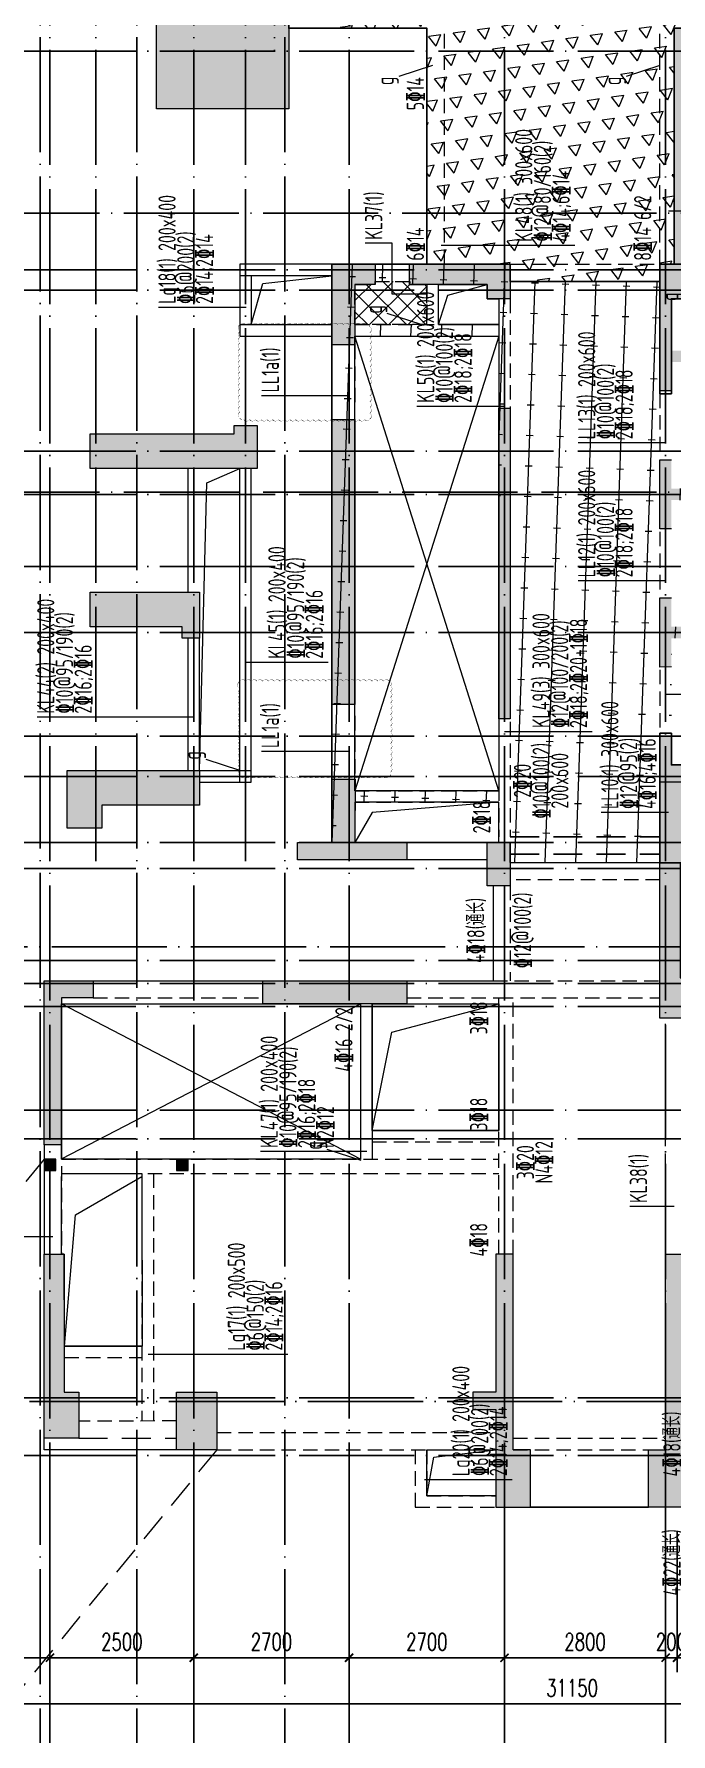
# Model space of a CAD drawing. Header units: millimetres. Extents: x 1089227 to 13101469, y 618865 to 10240562.
# Drawn here: x 3870466 to 3881535, y 4916136 to 4945675 of the extents above; entities that cross this region are included whole.
import ezdxf
from ezdxf.enums import TextEntityAlignment as Align

# ---------------------------------------------------------------- set-up
doc = ezdxf.new("R2010")
doc.units = ezdxf.units.MM
doc.header["$LTSCALE"] = 1000
doc.header["$PDMODE"] = 3
doc.header["$PDSIZE"] = 200
for name, pattern in [('DASH', [0.35, 0.25, -0.1]), ('DASHED', [0.75, 0.5, -0.25]), ('DOTE', [2.42, 2, -0.2, 0.02, -0.2]), ('HIDDEN', [0.375, 0.25, -0.125])]:
    doc.linetypes.add(name, pattern=pattern)
doc.layers.get('0').update_dxf_attribs({"linetype": 'CONTINUOUS'})
doc.layers.get('Defpoints').update_dxf_attribs({"linetype": 'CONTINUOUS'})
doc.layers.add('0914调整', color=1, linetype='CONTINUOUS', plot=False)
for name, color, linetype in [('AXIS', 3, 'CONTINUOUS'), ('BEAM_WA', 56, 'DASHED'), ('C-H', 8, 'CONTINUOUS'), ('DOTE', 1, 'DOTE'), ('降板范围', 7, 'CONTINUOUS')]:
    doc.layers.add(name, color=color, linetype=linetype)
for name, color, linetype, lineweight in [('S-BEAM-DASH', 4, 'HIDDEN', 0), ('S-BEAM-SE-DASH', 3, 'HIDDEN', 0), ('S-HOLE', 11, 'CONTINUOUS', 0), ('S-SLAB', 160, 'CONTINUOUS', 0), ('S-SLAB-HATCH', 73, 'CONTINUOUS', 0), ('S-WALL', 31, 'CONTINUOUS', 0), ('梁原位标注', 7, 'CONTINUOUS', 18), ('梁名称编号', 2, 'CONTINUOUS', 18), ('梁标注引线', 2, 'CONTINUOUS', 18), ('梁集中标注', 2, 'CONTINUOUS', 18)]:
    doc.layers.add(name, color=color, linetype=linetype, lineweight=lineweight)
doc.styles.add('_TCH_DIM_T3', font='SIMPLEX', dxfattribs={"width": 0.705882, "bigfont": 'AllInOneBig.shx'})
doc.styles.add('Style 1', font='yjkeng.shx', dxfattribs={"width": 0.7, "height": 300, "bigfont": 'yjkchn.shx'})
doc.dimstyles.new('_TCH_ARCH&&100', dxfattribs={"dimtxt": 297.5, "dimasz": 100, "dimexe": 250, "dimexo": 300, "dimgap": 126.25, "dimtad": 1, "dimdec": 0, "dimzin": 0, "dimdsep": 46, "dimtxsty": '_TCH_DIM_T3', "dimblk": 'ARCHTICK', "dimcen": 0.09, "dimclrt": 7, "dimazin": 2, "dimtfac": 1, "dimtdec": 0, "dimtix": 1, "dimtmove": 2, "dimatfit": 3, "dimfxl": 0, "dimtolj": 1, "dimtzin": 0, "dimarcsym": 0})

# ---------------------------------------------------------------- blocks, each defined once
blk = doc.blocks.new('_ArchTick')
at = {"color": 0, "linetype": 'ByBlock', "const_width": 0.3}
blk.add_lwpolyline([(-0.71, -0.71), (0.71, 0.71)], dxfattribs=at)
blk = doc.blocks.new('*D339')
at = {"layer": 'AXIS', "color": 0, "lineweight": -2, "transparency": 16777216}
for p, q in [((-39933, 94450), (-39933, 91200)), ((-8783, 94450), (-8783, 91200)), ((-39933, 91450), (-8783, 91450))]:
    blk.add_line(p, q, dxfattribs=at)
at = {"layer": 'Defpoints', "color": 0, "transparency": 16777216}
for p in [(-39933, 94750), (-8783, 94750), (-8783, 91450)]:
    blk.add_point(p, dxfattribs=at)
at = {"layer": 'AXIS', "color": 0, "lineweight": -2, "transparency": 16777216, "xscale": 100, "yscale": 100, "zscale": 100, "rotation": 180}
blk.add_blockref('_ArchTick', (-39933, 91450), dxfattribs=at)
at = {"layer": 'AXIS', "color": 0, "lineweight": -2, "transparency": 16777216, "xscale": 100, "yscale": 100, "zscale": 100}
blk.add_blockref('_ArchTick', (-8783, 91450), dxfattribs=at)
at = {"layer": 'AXIS', "color": 7, "transparency": 16777216, "insert": (-24358, 91725), "char_height": 297.5, "attachment_point": 5, "style": '_TCH_DIM_T3'}
blk.add_mtext('\\A1;31150', dxfattribs=at)
blk = doc.blocks.new('*D342')
at = {"layer": 'AXIS', "color": 0, "lineweight": -2, "transparency": 16777216}
for p, q in [((-36033, 94450), (-36033, 92000)), ((-33433, 94450), (-33433, 92000)), ((-36033, 92250), (-33433, 92250))]:
    blk.add_line(p, q, dxfattribs=at)
at = {"layer": 'Defpoints', "color": 0, "transparency": 16777216}
for p in [(-36033, 94750), (-33433, 94750), (-33433, 92250)]:
    blk.add_point(p, dxfattribs=at)
at = {"layer": 'AXIS', "color": 0, "lineweight": -2, "transparency": 16777216, "xscale": 100, "yscale": 100, "zscale": 100, "rotation": 180}
blk.add_blockref('_ArchTick', (-36033, 92250), dxfattribs=at)
at = {"layer": 'AXIS', "color": 0, "lineweight": -2, "transparency": 16777216, "xscale": 100, "yscale": 100, "zscale": 100}
blk.add_blockref('_ArchTick', (-33433, 92250), dxfattribs=at)
at = {"layer": 'AXIS', "color": 7, "transparency": 16777216, "insert": (-34733, 92525), "char_height": 297.5, "attachment_point": 5, "style": '_TCH_DIM_T3'}
blk.add_mtext('\\A1;2600', dxfattribs=at)
blk = doc.blocks.new('*D343')
at = {"layer": 'AXIS', "color": 0, "lineweight": -2, "transparency": 16777216}
for p, q in [((-33433, 94450), (-33433, 92000)), ((-30933, 94450), (-30933, 92000)), ((-33433, 92250), (-30933, 92250))]:
    blk.add_line(p, q, dxfattribs=at)
at = {"layer": 'Defpoints', "color": 0, "transparency": 16777216}
for p in [(-33433, 94750), (-30933, 94750), (-30933, 92250)]:
    blk.add_point(p, dxfattribs=at)
at = {"layer": 'AXIS', "color": 0, "lineweight": -2, "transparency": 16777216, "xscale": 100, "yscale": 100, "zscale": 100, "rotation": 180}
blk.add_blockref('_ArchTick', (-33433, 92250), dxfattribs=at)
at = {"layer": 'AXIS', "color": 0, "lineweight": -2, "transparency": 16777216, "xscale": 100, "yscale": 100, "zscale": 100}
blk.add_blockref('_ArchTick', (-30933, 92250), dxfattribs=at)
at = {"layer": 'AXIS', "color": 7, "transparency": 16777216, "insert": (-32183, 92525), "char_height": 297.5, "attachment_point": 5, "style": '_TCH_DIM_T3'}
blk.add_mtext('\\A1;2500', dxfattribs=at)
blk = doc.blocks.new('*D344')
at = {"layer": 'AXIS', "color": 0, "lineweight": -2, "transparency": 16777216}
for p, q in [((-30933, 94450), (-30933, 92000)), ((-28233, 94450), (-28233, 92000)), ((-30933, 92250), (-28233, 92250))]:
    blk.add_line(p, q, dxfattribs=at)
at = {"layer": 'Defpoints', "color": 0, "transparency": 16777216}
for p in [(-30933, 94750), (-28233, 94750), (-28233, 92250)]:
    blk.add_point(p, dxfattribs=at)
at = {"layer": 'AXIS', "color": 0, "lineweight": -2, "transparency": 16777216, "xscale": 100, "yscale": 100, "zscale": 100, "rotation": 180}
blk.add_blockref('_ArchTick', (-30933, 92250), dxfattribs=at)
at = {"layer": 'AXIS', "color": 0, "lineweight": -2, "transparency": 16777216, "xscale": 100, "yscale": 100, "zscale": 100}
blk.add_blockref('_ArchTick', (-28233, 92250), dxfattribs=at)
at = {"layer": 'AXIS', "color": 7, "transparency": 16777216, "insert": (-29583, 92525), "char_height": 297.5, "attachment_point": 5, "style": '_TCH_DIM_T3'}
blk.add_mtext('\\A1;2700', dxfattribs=at)
blk = doc.blocks.new('*D345')
at = {"layer": 'AXIS', "color": 0, "lineweight": -2, "transparency": 16777216}
for p, q in [((-28233, 94450), (-28233, 92000)), ((-25533, 94450), (-25533, 92000)), ((-28233, 92250), (-25533, 92250))]:
    blk.add_line(p, q, dxfattribs=at)
at = {"layer": 'Defpoints', "color": 0, "transparency": 16777216}
for p in [(-28233, 94750), (-25533, 94750), (-25533, 92250)]:
    blk.add_point(p, dxfattribs=at)
at = {"layer": 'AXIS', "color": 0, "lineweight": -2, "transparency": 16777216, "xscale": 100, "yscale": 100, "zscale": 100, "rotation": 180}
blk.add_blockref('_ArchTick', (-28233, 92250), dxfattribs=at)
at = {"layer": 'AXIS', "color": 0, "lineweight": -2, "transparency": 16777216, "xscale": 100, "yscale": 100, "zscale": 100}
blk.add_blockref('_ArchTick', (-25533, 92250), dxfattribs=at)
at = {"layer": 'AXIS', "color": 7, "transparency": 16777216, "insert": (-26883, 92525), "char_height": 297.5, "attachment_point": 5, "style": '_TCH_DIM_T3'}
blk.add_mtext('\\A1;2700', dxfattribs=at)
blk = doc.blocks.new('*D346')
at = {"layer": 'AXIS', "color": 0, "lineweight": -2, "transparency": 16777216}
for p, q in [((-25533, 94450), (-25533, 92000)), ((-22733, 94450), (-22733, 92000)), ((-25533, 92250), (-22733, 92250))]:
    blk.add_line(p, q, dxfattribs=at)
at = {"layer": 'Defpoints', "color": 0, "transparency": 16777216}
for p in [(-25533, 94750), (-22733, 94750), (-22733, 92250)]:
    blk.add_point(p, dxfattribs=at)
at = {"layer": 'AXIS', "color": 0, "lineweight": -2, "transparency": 16777216, "xscale": 100, "yscale": 100, "zscale": 100, "rotation": 180}
blk.add_blockref('_ArchTick', (-25533, 92250), dxfattribs=at)
at = {"layer": 'AXIS', "color": 0, "lineweight": -2, "transparency": 16777216, "xscale": 100, "yscale": 100, "zscale": 100}
blk.add_blockref('_ArchTick', (-22733, 92250), dxfattribs=at)
at = {"layer": 'AXIS', "color": 7, "transparency": 16777216, "insert": (-24133, 92525), "char_height": 297.5, "attachment_point": 5, "style": '_TCH_DIM_T3'}
blk.add_mtext('\\A1;2800', dxfattribs=at)
blk = doc.blocks.new('*D347')
at = {"layer": 'AXIS', "color": 0, "lineweight": -2, "transparency": 16777216}
for p, q in [((-22733, 94450), (-22733, 92000)), ((-22533, 94450), (-22533, 92000)), ((-22733, 92250), (-22833, 92250)), ((-22733, 92250), (-22533, 92250)), ((-22533, 92250), (-22433, 92250))]:
    blk.add_line(p, q, dxfattribs=at)
at = {"layer": 'Defpoints', "color": 0, "transparency": 16777216}
for p in [(-22733, 94750), (-22533, 94750), (-22533, 92250)]:
    blk.add_point(p, dxfattribs=at)
at = {"layer": 'AXIS', "color": 0, "lineweight": -2, "transparency": 16777216, "xscale": 100, "yscale": 100, "zscale": 100}
blk.add_blockref('_ArchTick', (-22733, 92250), dxfattribs=at)
at = {"layer": 'AXIS', "color": 0, "lineweight": -2, "transparency": 16777216, "xscale": 100, "yscale": 100, "zscale": 100, "rotation": 180}
blk.add_blockref('_ArchTick', (-22533, 92250), dxfattribs=at)
at = {"layer": 'AXIS', "color": 7, "transparency": 16777216, "insert": (-22633, 92525), "char_height": 297.5, "attachment_point": 5, "style": '_TCH_DIM_T3'}
blk.add_mtext('\\A1;200', dxfattribs=at)
blk = doc.blocks.new('裙房轴网260428')
at = {"layer": 'DOTE', "color": 16, "linetype": 'DOTE'}
for p, q in [((-33600, 137349.7), (-33600, 23149.3)), ((-31925, 137349.7), (-31925, 23149.3)), ((-29350, 137349.7), (-29350, 55096.7)), ((-56350, 117350), (5500.5, 117350)), ((-56350, 112500), (5617.9, 112500)), ((-64861.9, 104600), (-1866, 104600)), ((-72509.1, 96700), (-1866, 96700))]:
    blk.add_line(p, q, dxfattribs=at)
blk = doc.blocks.new('QZ-TL-0808')
at = {"layer": 'C-H'}
for points in [[(8350, 25100), (10650, 25100), (10650, 23400), (8350, 23400)], [(11400, 19300), (11400, 20700), (12150, 20700), (12150, 20350), (11800, 20350), (11800, 19300)], [(12750, 20700), (14500, 20700), (14500, 20100), (14100, 20100), (14100, 20350), (12750, 20350)], [(19800, 20300), (20500, 20300), (20500, 20700), (19500, 20700), (19500, 19198), (17300, 19198), (17300, 20100), (17500, 20100), (17500, 20700), (17100, 20700), (17100, 18500), (17300, 18500), (17300, 18998), (19500, 18998), (19500, 16800), (17300, 16800), (17300, 17300), (17100, 17300), (17100, 16101), (17300, 16101), (17300, 16600), (19500, 16600), (19500, 14400), (17300, 14400), (17300, 14900), (17100, 14900), (17100, 13700), (17300, 13701), (17300, 14200), (19500, 14200), (19500, 12000), (17300, 12000), (17300, 12500), (17100, 12500), (17100, 11700), (19800, 11700)], [(14300, 18200), (14500, 18200), (14500, 12800), (14300, 12800)], [(10100, 17900), (9700, 17900), (9700, 17750), (7200, 17750), (7200, 17149), (10100, 17150)], [(11400, 18000), (11800, 18000), (11800, 13050), (11400, 13050)], [(7200, 15000), (9100, 15000), (9100, 14200), (8800, 14200), (8800, 14400), (7200, 14400)], [(6800, 10900), (6800, 11900), (9100, 11900), (9100, 11300), (7400, 11300), (7400, 10900)], [(10800, 10350), (10800, 10650), (11400, 10650), (11400, 11750), (11804, 11750), (11800, 10650), (12700, 10650), (12700, 10350)], [(14100, 10650), (14500, 10650), (14500, 9900), (14100, 9900)], [(17700, 8300), (17450, 8300), (17450, 10300), (17100, 10300), (17100, 7600), (17700, 7600)], [(6400, 5400), (6400, 8250), (7250, 8250), (7250, 7950), (6700, 7950), (6700, 5400)], [(10200, 8250), (12700, 8250), (12700, 7850), (10200, 7850)], [(6400, 300), (6400, 3500), (6750, 3500), (6750, 1100), (7000, 1100), (7000, 300)], [(14250, -900), (14850, -900), (14850, 100), (14550, 100), (14550, 3498), (14250, 3498), (14250, 1100), (13850, 1100), (13850, 800), (14250, 800)], [(17200, 3500), (17500, 3498), (17500, 1100), (18050, 1100), (18050, 800), (17500, 800), (17500, -900), (16900, -900), (16900, 100), (17200, 100)], [(8700, 1100), (9400, 1100), (9400, 100), (8700, 100)]]:
    blk.add_hatch(color=256, dxfattribs=at).paths.add_polyline_path(points)
at = {"layer": 'S-WALL'}
for points in [[(8350, 25100), (10650, 25100), (10650, 23400), (8350, 23400)], [(14300, 18200), (14500, 18200), (14500, 12800), (14300, 12800)], [(11400, 18000), (11800, 18000), (11800, 13050), (11400, 13050)], [(14100, 10650), (14500, 10650), (14500, 9900), (14100, 9900)], [(10200, 8250), (12700, 8250), (12700, 7850), (10200, 7850)], [(8700, 1100), (9400, 1100), (9400, 100), (8700, 100)]]:
    blk.add_lwpolyline(points, close=True, dxfattribs=at)
for points in [[(11400, 19300), (11400, 20700), (12150, 20700), (12150, 20350), (11800, 20350), (11800, 19300), (11400, 19300)], [(12750, 20700), (14500, 20700), (14500, 20100), (14100, 20100), (14100, 20350), (12750, 20350), (12750, 20700)], [(17100, 16100), (17100, 17300), (17300, 17300)], [(17300, 18500), (17100, 18500), (17100, 20700), (17500, 20700)], [(19800, 11700), (17100, 11700), (17100, 12500), (17300, 12500)], [(17300, 13701), (17100, 13700), (17100, 14900), (17300, 14900)], [(17300, 16101), (17100, 16101)], [(7200, 17150), (7200, 17750), (9700, 17750), (9700, 17900), (10100, 17900), (10100, 17150), (7200, 17149)], [(7200, 15000), (9100, 15000), (9100, 14200), (8800, 14200), (8800, 14400), (7200, 14400), (7200, 15000)], [(6800, 10900), (6800, 11900), (9100, 11900), (9100, 11300), (7400, 11300), (7400, 10900), (6800, 10900)], [(10800, 10350), (10800, 10650), (11400, 10650), (11400, 11750), (11804, 11750), (11800, 10650), (12700, 10650), (12700, 10350), (10800, 10350)], [(17100, 10300), (17450, 10300), (17450, 8300), (17700, 8300), (17700, 7600), (17100, 7600), (17100, 10300)], [(6400, 5400), (6400, 8250), (7250, 8250), (7250, 7950), (6700, 7950), (6700, 5400), (6400, 5400)], [(6400, 300), (6400, 3500), (6750, 3500), (6750, 1100), (7000, 1100), (7000, 300), (6400, 300)], [(14250, -900), (14850, -900), (14850, 100), (14550, 100), (14550, 3498), (14250, 3498), (14250, 1100), (13850, 1100), (13850, 800), (14250, 800), (14250, -900)], [(17200, 3500), (17500, 3498), (17500, 1100), (18050, 1100), (18050, 800), (17500, 800), (17500, -900), (16900, -900), (16900, 100), (17200, 100), (17200, 3500)]]:
    blk.add_lwpolyline(points, dxfattribs=at)
blk = doc.blocks.new('1F柱网-0808')
blk.add_blockref('QZ-TL-0808', (144880, 148457))
blk = doc.blocks.new('2FJGBZ')
at = {"layer": 'C-H'}
for points in [[(151480, 153607), (151280, 153607), (151280, 153407), (151480, 153407)], [(153780, 153607), (153580, 153607), (153580, 153407), (153780, 153407)]]:
    blk.add_hatch(color=256, dxfattribs=at).paths.add_polyline_path(points)
at = {"layer": 'S-SLAB-HATCH'}
h = blk.add_hatch(dxfattribs=at)
h.set_pattern_fill('FLEX', color=256, scale=50)
h.set_pattern_definition([(0, (-6326317.14, 1683260.45), (0, 317.5), [317.5, -317.5]), (45, (-6325999.64, 1683260.45), (2e-14, 317.500137), [79.375, -290.263, 79.375, -449.013])])
edge = h.paths.add_edge_path()
edge.add_line((162230, 169157), (162230, 173258))
edge.add_line((162230, 173258), (164180, 173258))
edge.add_line((164180, 173258), (164180, 173557))
edge.add_line((164180, 173557), (165681, 173557))
edge.add_line((165681, 173557), (165680, 178957))
edge.add_line((165680, 178957), (165380, 178957))
edge.add_line((165380, 178957), (165381, 179257))
edge.add_line((165381, 179257), (165380, 185057))
edge.add_line((165380, 185057), (165880, 185057))
edge.add_line((165880, 185057), (165880, 185457))
edge.add_line((165880, 185457), (165880, 185857))
edge.add_line((165880, 185857), (166580, 185857))
edge.add_line((166580, 185857), (169680, 185857))
edge.add_line((169680, 185857), (169680, 187082))
edge.add_line((169680, 187082), (189563, 187082))
edge.add_arc((189563, 186382), 700, 0, 90, ccw=False)
edge.add_line((190263, 186382), (190261, 179622))
edge.add_line((190261, 179622), (185090, 168953))
edge.add_line((185090, 168953), (182222, 161620))
edge.add_arc((181105, 162057), 1200, 270.0001, 338.6391, ccw=False)
edge.add_line((181105, 160857), (179111, 160857))
edge.add_line((179111, 160857), (179111, 160858))
edge.add_line((179111, 160858), (178611, 160858))
edge.add_line((178611, 160858), (178611, 160859))
edge.add_line((178611, 160859), (176230, 160857))
edge.add_line((176230, 160857), (176230, 161058))
edge.add_line((176230, 161058), (170882, 161058))
edge.add_line((170882, 161058), (167282, 161058))
edge.add_line((167282, 161058), (167280, 161658))
edge.add_line((167280, 161658), (166980, 161657))
edge.add_line((166980, 161657), (166980, 160757))
edge.add_line((166980, 160757), (167480, 160757))
edge.add_line((167480, 160757), (167480, 158757))
edge.add_line((167480, 158757), (161982, 158758))
edge.add_line((161982, 158758), (161982, 160158))
edge.add_line((161982, 160158), (164682, 160162))
edge.add_line((164682, 160162), (164682, 168757))
edge.add_line((164682, 168757), (165382, 168758))
edge.add_line((165382, 168758), (165382, 169158))
edge.add_line((165382, 169158), (162230, 169157))
h.paths.add_polyline_path([(184967, 186785), (181863, 186785), (181863, 181182), (184963, 181182)], flags=16)
h.paths.add_polyline_path([(187362, 184582), (187363, 186783), (185167, 186783), (185166, 184582)], flags=16)
h = blk.add_hatch(dxfattribs=at)
h.set_pattern_fill('TRIANG', color=256, scale=150, angle=8)
h.set_pattern_definition([(68.0000004, (-5457252.86, 1932872.46), (-263.88782, 337.761074), [214.3125, -214.3125]), (128.0000004, (-5457252.86, 1932872.46), (-424.45358, -59.653019), [214.3125, -214.3125]), (8.0000004, (-5457384.8, 1933041.34), (160.56576, 397.414093), [214.3125, -214.3125])])
h.paths.add_polyline_path([(155530, 179257), (165381, 179257), (165381, 178957), (165680, 178957), (165681, 173557), (164180, 173557), (164180, 173258), (162230, 173258), (162230, 169157), (161981, 169157), (161980, 168857), (159380, 168857), (159380, 169157), (157930, 169157), (157931, 173258), (155530, 173258), (155530, 173557), (155230, 173557), (155230, 178957), (155530, 178957)])
h = blk.add_hatch(dxfattribs=at)
h.set_pattern_fill('橡胶', color=256, scale=150, angle=8)
h.set_pattern_definition([(88, (-21741.7, -30030.15), (-530.007, 18.5083), []), (178, (-21131.1, -29460.8), (-18.5083, -530.007), [120, -410.3301])])
h.paths.add_polyline_path([(161980, 158757), (159381, 158760), (159381, 159107), (156280, 159107), (156280, 169157), (159380, 169157), (159381, 168857), (161981, 168857), (161981, 166907), (162180, 166907), (162180, 168557), (162381, 168557), (162381, 169156), (164381, 169156), (164380, 160457), (162180, 160457), (162180, 161007), (161980, 161007)])
h.paths.add_polyline_path([(157930, 168107), (156681, 168107), (156680, 168807), (157030, 168807), (157032, 168857), (157632, 168857), (157630, 168807), (157930, 168807)], flags=16)
h.paths.add_polyline_path([(158130, 168807), (158981, 168807), (158981, 168557), (159181, 168557), (159181, 168107), (158130, 168107)], flags=16)
h.paths.add_polyline_path([(159181, 160007), (156681, 160007), (156681, 167907), (159181, 167907)], flags=16)
h.paths.add_polyline_path([(162980, 168857), (162380, 168857), (162380, 168557), (162180, 168557), (162180, 167655), (162980, 167655)], flags=16)
h.paths.add_polyline_path([(164381, 167655), (163180, 167655), (163180, 168857), (164381, 168857)], flags=17)
h.paths.add_polyline_path([(162180, 167455), (164380, 167455), (164380, 165257), (162180, 165257)], flags=17)
h.paths.add_polyline_path([(162180, 165057), (164380, 165057), (164380, 162857), (162180, 162857)], flags=16)
h.paths.add_polyline_path([(162180, 162657), (164380, 162657), (164380, 160457), (162180, 160457)], flags=16)
h.paths.add_polyline_path([(156681, 159107), (159181, 159107), (159181, 159808), (156681, 159808)], flags=17)
h = blk.add_hatch(dxfattribs=at)
h.set_pattern_fill('ANSI37', color=256, scale=150)
h.set_pattern_definition([(45, (-3826422.05, -234037.87), (-168.379802, 168.379802), []), (135, (-3826422.05, -234037.87), (-168.379802, -168.379802), [])])
h.paths.add_polyline_path([(157930, 168107), (156681, 168107), (156680, 168807), (157030, 168807), (157032, 168857), (157632, 168857), (157630, 168807), (157930, 168807)])
at = {"layer": 'BEAM_WA'}
for p, q in [((159381, 159207), (161980, 159207)), ((159381, 158907), (161980, 158907))]:
    blk.add_line(p, q, dxfattribs=at)
at = {"layer": 'S-BEAM-DASH'}
for p, q in [((157931, 173157), (157932, 169156)), ((158231, 173157), (158232, 169156)), ((161980, 169157), (161980, 173157)), ((157030, 169157), (157631, 169157)), ((159381, 169157), (161981, 169157)), ((157030, 168857), (157631, 168857)), ((157930, 168107), (157930, 168808)), ((159381, 168857), (161981, 168857)), ((159381, 168557), (159380, 166657)), ((156680, 168107), (158130, 168107)), ((159181, 168107), (159181, 166657)), ((156680, 167757), (156681, 166657)), ((161980, 166907), (161980, 165807)), ((161980, 164507), (161980, 163407)), ((161980, 162107), (161980, 161007)), ((156680, 161307), (156681, 160207)), ((159181, 161205), (159181, 159207)), ((159381, 161205), (159381, 159207)), ((161980, 158757), (161980, 160157)), ((158981, 159107), (157580, 159107)), ((161982, 158757), (159382, 158757)), ((159380, 158357), (159380, 156707)), ((161982, 158457), (159382, 158457)), ((159080, 156707), (161981, 156707)), ((152131, 156407), (155081, 156407)), ((156780, 156307), (156780, 153607)), ((157581, 156407), (159180, 156407)), ((159180, 156407), (161981, 156407)), ((159432, 151955), (159432, 156407)), ((162080, 151955), (162080, 156057)), ((156980, 153907), (159180, 153907)), ((159180, 151955), (159180, 154107)), ((151581, 153857), (151581, 151957)), ((151581, 153607), (159180, 153607)), ((151581, 153357), (159180, 153357)), ((152980, 153357), (152980, 149057)), ((153180, 153357), (153180, 149057)), ((151632, 150157), (152983, 150158)), ((153581, 149057), (151880, 149055)), ((154280, 148857), (159131, 148857)), ((159432, 148757), (162080, 148758)), ((154280, 148557), (159131, 148557)), ((157730, 148557), (157730, 147557)), ((157930, 148557), (157930, 147757)), ((159431, 148556), (162080, 148558)), ((157930, 147757), (159132, 147758)), ((157730, 147557), (159132, 147558))]:
    blk.add_line(p, q, dxfattribs=at)
at = {"layer": 'S-BEAM-DASH', "linetype": 'Continuous'}
for p, q in [((156280, 169157), (154680, 169157)), ((154680, 169157), (154680, 167907)), ((156280, 168957), (154680, 168957)), ((154880, 168957), (154880, 168107)), ((158130, 168107), (158130, 168808)), ((159181, 168557), (159181, 168107)), ((154680, 168107), (156280, 168107)), ((158130, 168107), (159181, 168107)), ((154680, 167907), (156280, 167907)), ((156280, 167757), (156281, 166657)), ((153780, 163457), (153780, 165607)), ((154680, 160157), (154680, 165608)), ((154880, 160157), (154880, 165608)), ((153780, 160357), (153780, 162657)), ((153980, 160357), (153980, 162657)), ((156282, 161508), (156281, 160207)), ((153982, 160357), (154880, 160357)), ((153982, 160157), (154880, 160157)), ((158981, 158807), (157580, 158807)), ((159080, 158357), (159080, 156707)), ((152131, 156707), (155081, 156707)), ((157581, 156707), (159080, 156707)), ((156980, 156307), (156980, 153607)), ((159180, 154107), (159180, 156407)), ((156980, 154107), (159180, 154107)), ((151281, 153857), (151281, 151957)), ((151632, 150357), (152983, 150358))]:
    blk.add_line(p, q, dxfattribs=at)
at = {"layer": 'S-BEAM-DASH', "linetype": 'DASHED'}
blk.add_line((151882, 148758), (153580, 148758), dxfattribs=at)
at = {"layer": 'S-BEAM-DASH', "linetype": 'Continuous'}
blk.add_lwpolyline([(153580, 148557), (151280, 148557), (151280, 148758)], dxfattribs=at)
at = {"layer": 'S-BEAM-SE-DASH'}
for p, q in [((156680, 167907), (159181, 167907)), ((156680, 160008), (159181, 160008)), ((156680, 159808), (159181, 159808))]:
    blk.add_line(p, q, dxfattribs=at)
at = {"layer": 'S-HOLE'}
for p, q in [((151581, 153612), (156780, 156307)), ((156780, 153607), (151582, 156307))]:
    blk.add_line(p, q, dxfattribs=at)
at = {"layer": 'S-HOLE', "linetype": 'DASHED'}
for p, q in [((151280, 153607), (140306, 140222)), ((154280, 148557), (143306, 135172))]:
    blk.add_line(p, q, dxfattribs=at)
at = {"layer": 'S-HOLE'}
for points in [[(154880, 168107), (155078, 168819), (156282, 168957)], [(158130, 168107), (158295, 168617), (158981, 168807)], [(159181, 167907), (156681, 160008)], [(159180, 160007), (156681, 167907)], [(153982, 160358), (154105, 165358), (154680, 165608)], [(159180, 159808), (156978, 159632), (156681, 159107)], [(151581, 153607), (151582, 156307), (155080, 156307), (155080, 156307), (156780, 156308), (156780, 153607), (151581, 153608)], [(156980, 154107), (157324, 155811), (159180, 156307)], [(151581, 153357), (152980, 153357), (152984, 150357), (151882, 150356), (151881, 150357), (151631, 150357), (151630, 151957), (151581, 151957), (151581, 153307)], [(151632, 150357), (151826, 152636), (152980, 153307)], [(157932, 147758), (158050, 148426), (159131, 148557)]]:
    blk.add_lwpolyline(points, dxfattribs=at)
for points in [[(158130, 168807), (158981, 168807), (158981, 168557), (159181, 168557), (159181, 168107), (158130, 168107)], [(159181, 160007), (156681, 160007), (156681, 167907), (159181, 167907)], [(156681, 159107), (159181, 159107), (159181, 159808), (156681, 159808)], [(156982, 156307), (159180, 156307), (159180, 154107), (156982, 154107)], [(157930, 148557), (159131, 148557), (159131, 147758), (157930, 147758)]]:
    blk.add_lwpolyline(points, close=True, dxfattribs=at)
at = {"layer": 'S-SLAB', "linetype": 'DASH'}
blk.add_lwpolyline([(157930, 168107), (156681, 168107), (156680, 168807), (157030, 168807), (157032, 168857), (157632, 168857), (157630, 168807), (157930, 168807)], close=True, dxfattribs=at)
at = {"layer": 'S-WALL'}
for p, q in [((151280, 153407), (151480, 153607)), ((151480, 153407), (151281, 153607)), ((153580, 153407), (153780, 153607)), ((153780, 153407), (153580, 153607))]:
    blk.add_line(p, q, dxfattribs=at)
for points in [[(151480, 153607), (151280, 153607), (151280, 153407), (151480, 153407)], [(153780, 153607), (153580, 153607), (153580, 153407), (153780, 153407)]]:
    blk.add_lwpolyline(points, close=True, dxfattribs=at)
at = {"layer": '降板范围'}
blk.add_line((159732, 147558), (161780, 147558), dxfattribs=at)
blk.add_lwpolyline([(182222, 161620, -0.308782), (181105, 160857), (179111, 160857), (179111, 160858), (178611, 160858), (178611, 160859), (176230, 160857), (176230, 161058), (170882, 161058), (167282, 161058), (167280, 161658), (166980, 161657), (166980, 160757), (167480, 160757), (167480, 158757), (161982, 158758), (161982, 160158), (164682, 160162), (164682, 168757), (165382, 168758), (165382, 169158), (162230, 169157), (162230, 173258)], format="xyb", dxfattribs=at)
for points in [[(155530, 179257), (165381, 179257), (165381, 178957), (165680, 178957), (165681, 173557), (164180, 173557), (164180, 173258), (162230, 173258), (162230, 169157), (161981, 169157), (161980, 168857), (159380, 168857), (159380, 169157), (157930, 169157), (157931, 173258), (155530, 173258), (155530, 173557), (155230, 173557), (155230, 178957), (155530, 178957)], [(161980, 158757), (159381, 158760), (159381, 159107), (156280, 159107), (156280, 169157), (159380, 169157), (159381, 168857), (161981, 168857), (161981, 166907), (162180, 166907), (162180, 168557), (162381, 168557), (162381, 169156), (164381, 169156), (164380, 160457), (162180, 160457), (162180, 161007), (161980, 161007)]]:
    blk.add_lwpolyline(points, close=True, dxfattribs=at)
blk.add_blockref('1F柱网-0808', (0, 0))
blk = doc.blocks.new('塔楼轴网260428')
at = {"layer": 'AXIS'}
for p, q in [((-33432.7, 92559.7), (-33432.7, 90649.3)), ((-30932.7, 92559.7), (-30932.7, 90649.3)), ((-28232.7, 92559.7), (-28232.7, 90649.3)), ((-25532.7, 92559.7), (-25532.7, 90649.3)), ((-22732.7, 92559.7), (-22732.7, 90649.3))]:
    blk.add_line(p, q, dxfattribs=at)
at = {"layer": 'DOTE', "color": 14}
for p, q in [((-33432.7, 137129.4), (-33432.7, 92559.7)), ((-32632.7, 137129.4), (-32632.7, 105963.5)), ((-30932.7, 137129.4), (-30932.7, 92559.7)), ((-30032.7, 137129.4), (-30032.7, 105963.5)), ((-29532.7, 137129.4), (-29532.7, 120163.5)), ((-28232.7, 137129.4), (-28232.7, 92559.7)), ((-25532.7, 137129.4), (-25532.7, 92559.7)), ((-22732.7, 137129.4), (-22732.7, 92559.7)), ((-41200.7, 120163.5), (-7867.2, 120163.5)), ((-41200.7, 116363.5), (-7867.2, 116363.5)), ((-41200.7, 116013.5), (-7867.2, 116013.5)), ((-41200.7, 113213.5), (-7867.2, 113213.5)), ((-41200.7, 112463.5), (-7867.2, 112463.5)), ((-41200.7, 111213.5), (-7867.2, 111213.5)), ((-41200.7, 110063.5), (-7867.2, 110063.5)), ((-41200.7, 108263.5), (-7867.2, 108263.5)), ((-41200.7, 107563.5), (-7867.2, 107563.5)), ((-41200.7, 106413.5), (-7867.2, 106413.5)), ((-41200.7, 105963.5), (-7867.2, 105963.5)), ((-41200.7, 104363.5), (-7867.2, 104363.5)), ((-41200.7, 103963.5), (-7867.2, 103963.5)), ((-41200.7, 103563.5), (-7867.2, 103563.5)), ((-41200.7, 101763.5), (-7867.2, 101763.5)), ((-41200.7, 101263.5), (-7867.2, 101263.5)), ((-41200.7, 96763.5), (-7867.2, 96763.5)), ((-41200.7, 95763.5), (-7867.2, 95763.5))]:
    blk.add_line(p, q, dxfattribs=at)
at = {"layer": 'AXIS'}
for p1, p2, distance, picture, middle in [((-39932.7, 94749.6), (-8782.7, 94749.6), -3300, '*D339', (-24357.7, 91724.6)), ((-36032.7, 94749.6), (-33432.7, 94749.6), -2500, '*D342', (-34732.7, 92524.6)), ((-33432.7, 94749.6), (-30932.7, 94749.6), -2500, '*D343', (-32182.7, 92524.6)), ((-30932.7, 94749.6), (-28232.7, 94749.6), -2500, '*D344', (-29582.7, 92524.6)), ((-28232.7, 94749.6), (-25532.7, 94749.6), -2500, '*D345', (-26882.7, 92524.6)), ((-25532.7, 94749.6), (-22732.7, 94749.6), -2500, '*D346', (-24132.7, 92524.6)), ((-22732.7, 94749.6), (-22532.7, 94749.6), -2500, '*D347', (-22632.7, 92524.6))]:
    dim = blk.add_aligned_dim(p1=p1, p2=p2, distance=distance, dimstyle='_TCH_ARCH&&100', dxfattribs=at)
    dim.commit()
    dim.dimension.update_dxf_attribs({"geometry": picture, "text_midpoint": middle})
blk = doc.blocks.new('04地块地下轴网260428')
for name in ['裙房轴网260428', '塔楼轴网260428']:
    blk.add_blockref(name, (0, 0))

msp = doc.modelspace()

# ---------------------------------------------------------------- linework, layer by layer
at = {"layer": '0914调整'}
for points in [[(3874042.633, 4940625.287, 0, 10, -0.52056705), (3874142.633, 4940625.287, 0, 10, -0.52056705), (3874242.633, 4940625.287, 0, 10, -0.52056705), (3874342.633, 4940625.287, 0, 10, -0.52056705), (3874442.633, 4940625.287, 0, 10, -0.52056705), (3874542.633, 4940625.287, 0, 10, -0.52056705), (3874642.633, 4940625.287, 0, 10, -0.52056705), (3874742.633, 4940625.287, 0, 10, -0.52056705), (3874842.633, 4940625.287, 0, 10, -0.52056705), (3874942.633, 4940625.287, 0, 10, -0.52056705), (3875042.633, 4940625.287, 0, 10, -0.52056705), (3875142.633, 4940625.287, 0, 10, -0.52056705), (3875242.633, 4940625.287, 0, 10, -0.52056705), (3875342.633, 4940625.287, 0, 10, -0.52056705), (3875442.633, 4940625.287, 0, 10, -0.52056705), (3875542.633, 4940625.287, 0, 10, -0.52056705), (3875642.633, 4940625.287, 0, 10, -0.52056705), (3875742.633, 4940625.287, 0, 10, -0.52056705), (3875842.633, 4940625.287, 0, 10, -0.52056705), (3875942.633, 4940625.287, 0, 10, -0.52056705), (3876042.633, 4940625.287, 0, 10, -0.52056705), (3876142.633, 4940625.287, 0, 10, -0.52056705), (3876242.633, 4940625.287, 0, 10, -0.52056705), (3876302.741, 4940585.394, 0, 10, -0.52056705), (3876302.741, 4940485.394, 0, 10, -0.52056705), (3876302.741, 4940385.394, 0, 10, -0.52056705), (3876302.741, 4940285.394, 0, 10, -0.52056705), (3876302.741, 4940185.394, 0, 10, -0.52056705), (3876302.741, 4940085.394, 0, 10, -0.52056705), (3876302.741, 4939985.394, 0, 10, -0.52056705), (3876302.741, 4939885.394, 0, 10, -0.52056705), (3876302.741, 4939785.394, 0, 10, -0.52056705), (3876302.741, 4939685.394, 0, 10, -0.52056705), (3876302.741, 4939585.394, 0, 10, -0.52056705), (3876302.741, 4939485.394, 0, 10, -0.52056705), (3876302.741, 4939385.394, 0, 10, -0.52056705), (3876302.741, 4939285.394, 0, 10, -0.52056705), (3876302.741, 4939185.394, 0, 10, -0.52056705), (3876302.741, 4939085.394, 0, 10, -0.52056705), (3876302.741, 4938985.394, 0, 10, -0.52056705), (3876212.848, 4938975.287, 0, 10, -0.52056705), (3876112.848, 4938975.287, 0, 10, -0.52056705), (3876012.848, 4938975.287, 0, 10, -0.52056705), (3875912.848, 4938975.287, 0, 10, -0.52056705), (3875812.848, 4938975.287, 0, 10, -0.52056705), (3875712.848, 4938975.287, 0, 10, -0.52056705), (3875612.848, 4938975.287, 0, 10, -0.52056705), (3875512.848, 4938975.287, 0, 10, -0.52056705), (3875412.848, 4938975.287, 0, 10, -0.52056705), (3875312.848, 4938975.287, 0, 10, -0.52056705), (3875212.848, 4938975.287, 0, 10, -0.52056705), (3875112.848, 4938975.287, 0, 10, -0.52056705), (3875012.848, 4938975.287, 0, 10, -0.52056705), (3874912.848, 4938975.287, 0, 10, -0.52056705), (3874812.848, 4938975.287, 0, 10, -0.52056705), (3874712.848, 4938975.287, 0, 10, -0.52056705), (3874612.848, 4938975.287, 0, 10, -0.52056705), (3874512.848, 4938975.287, 0, 10, -0.52056705), (3874412.848, 4938975.287, 0, 10, -0.52056705), (3874312.848, 4938975.287, 0, 10, -0.52056705), (3874212.848, 4938975.287, 0, 10, -0.52056705), (3874112.848, 4938975.287, 0, 10, -0.52056705), (3874042.633, 4939005.072, 0, 10, -0.52056705), (3874042.633, 4939105.072, 0, 10, -0.52056705), (3874042.633, 4939205.072, 0, 10, -0.52056705), (3874042.633, 4939305.072, 0, 10, -0.52056705), (3874042.633, 4939405.072, 0, 10, -0.52056705), (3874042.633, 4939505.072, 0, 10, -0.52056705), (3874042.633, 4939605.072, 0, 10, -0.52056705), (3874042.633, 4939705.072, 0, 10, -0.52056705), (3874042.633, 4939805.072, 0, 10, -0.52056705), (3874042.633, 4939905.072, 0, 10, -0.52056705), (3874042.633, 4940005.072, 0, 10, -0.52056705), (3874042.633, 4940105.072, 0, 10, -0.52056705), (3874042.633, 4940205.072, 0, 10, -0.52056705), (3874042.633, 4940305.072, 0, 10, -0.52056705), (3874042.633, 4940405.072, 0, 10, -0.52056705), (3874042.633, 4940505.072, 0, 10, -0.52056705)], [(3874042.633, 4934429.395, 0, 10, -0.52056705), (3874142.633, 4934429.395, 0, 10, -0.52056705), (3874242.633, 4934429.395, 0, 10, -0.52056705), (3874342.633, 4934429.395, 0, 10, -0.52056705), (3874442.633, 4934429.395, 0, 10, -0.52056705), (3874542.633, 4934429.395, 0, 10, -0.52056705), (3874642.633, 4934429.395, 0, 10, -0.52056705), (3874742.633, 4934429.395, 0, 10, -0.52056705), (3874842.633, 4934429.395, 0, 10, -0.52056705), (3874942.633, 4934429.395, 0, 10, -0.52056705), (3875042.633, 4934429.395, 0, 10, -0.52056705), (3875142.633, 4934429.395, 0, 10, -0.52056705), (3875242.633, 4934429.395, 0, 10, -0.52056705), (3875342.633, 4934429.395, 0, 10, -0.52056705), (3875442.633, 4934429.395, 0, 10, -0.52056705), (3875542.633, 4934429.395, 0, 10, -0.52056705), (3875642.633, 4934429.395, 0, 10, -0.52056705), (3875742.633, 4934429.395, 0, 10, -0.52056705), (3875842.633, 4934429.395, 0, 10, -0.52056705), (3875942.633, 4934429.395, 0, 10, -0.52056705), (3876042.633, 4934429.395, 0, 10, -0.52056705), (3876142.633, 4934429.395, 0, 10, -0.52056705), (3876242.633, 4934429.395, 0, 10, -0.52056705), (3876342.633, 4934429.395, 0, 10, -0.52056705), (3876442.633, 4934429.395, 0, 10, -0.52056705), (3876542.633, 4934429.395, 0, 10, -0.52056705), (3876642.633, 4934429.395, 0, 10, -0.52056705), (3876661.954, 4934348.716, 0, 10, -0.52056705), (3876661.954, 4934248.716, 0, 10, -0.52056705), (3876661.954, 4934148.716, 0, 10, -0.52056705), (3876661.954, 4934048.716, 0, 10, -0.52056705), (3876661.954, 4933948.716, 0, 10, -0.52056705), (3876661.954, 4933848.716, 0, 10, -0.52056705), (3876661.954, 4933748.716, 0, 10, -0.52056705), (3876661.954, 4933648.716, 0, 10, -0.52056705), (3876661.954, 4933548.716, 0, 10, -0.52056705), (3876661.954, 4933448.716, 0, 10, -0.52056705), (3876661.954, 4933348.716, 0, 10, -0.52056705), (3876661.954, 4933248.716, 0, 10, -0.52056705), (3876661.954, 4933148.716, 0, 10, -0.52056705), (3876661.954, 4933048.716, 0, 10, -0.52056705), (3876661.954, 4932948.716, 0, 10, -0.52056705), (3876661.954, 4932848.716, 0, 10, -0.52056705), (3876635.384, 4932775.287, 0, 10, -0.52056705), (3876535.384, 4932775.287, 0, 10, -0.52056705), (3876435.384, 4932775.287, 0, 10, -0.52056705), (3876335.384, 4932775.287, 0, 10, -0.52056705), (3876235.384, 4932775.287, 0, 10, -0.52056705), (3876135.384, 4932775.287, 0, 10, -0.52056705), (3876035.384, 4932775.287, 0, 10, -0.52056705), (3875935.384, 4932775.287, 0, 10, -0.52056705), (3875835.384, 4932775.287, 0, 10, -0.52056705), (3875735.384, 4932775.287, 0, 10, -0.52056705), (3875635.384, 4932775.287, 0, 10, -0.52056705), (3875535.384, 4932775.287, 0, 10, -0.52056705), (3875435.384, 4932775.287, 0, 10, -0.52056705), (3875335.384, 4932775.287, 0, 10, -0.52056705), (3875235.384, 4932775.287, 0, 10, -0.52056705), (3875135.384, 4932775.287, 0, 10, -0.52056705), (3875035.384, 4932775.287, 0, 10, -0.52056705), (3874935.384, 4932775.287, 0, 10, -0.52056705), (3874835.384, 4932775.287, 0, 10, -0.52056705), (3874735.384, 4932775.287, 0, 10, -0.52056705), (3874635.384, 4932775.287, 0, 10, -0.52056705), (3874535.384, 4932775.287, 0, 10, -0.52056705), (3874435.384, 4932775.287, 0, 10, -0.52056705), (3874335.384, 4932775.287, 0, 10, -0.52056705), (3874235.384, 4932775.287, 0, 10, -0.52056705), (3874135.384, 4932775.287, 0, 10, -0.52056705), (3874042.633, 4932782.537, 0, 10, -0.52056705), (3874042.633, 4932882.537, 0, 10, -0.52056705), (3874042.633, 4932982.537, 0, 10, -0.52056705), (3874042.633, 4933082.537, 0, 10, -0.52056705), (3874042.633, 4933182.537, 0, 10, -0.52056705), (3874042.633, 4933282.537, 0, 10, -0.52056705), (3874042.633, 4933382.537, 0, 10, -0.52056705), (3874042.633, 4933482.537, 0, 10, -0.52056705), (3874042.633, 4933582.537, 0, 10, -0.52056705), (3874042.633, 4933682.537, 0, 10, -0.52056705), (3874042.633, 4933782.537, 0, 10, -0.52056705), (3874042.633, 4933882.537, 0, 10, -0.52056705), (3874042.633, 4933982.537, 0, 10, -0.52056705), (3874042.633, 4934082.537, 0, 10, -0.52056705), (3874042.633, 4934182.537, 0, 10, -0.52056705), (3874042.633, 4934282.537, 0, 10, -0.52056705)]]:
    msp.add_lwpolyline(points, format="xyseb", close=True, dxfattribs=at)
at = {"layer": '梁原位标注', "lineweight": 18}
for p, q in [((3877393.218, 4945125.321), (3876805.022, 4944934.204)), ((3881343.218, 4945125.315), (3880755.022, 4944934.199)), ((3877193.218, 4940625.312), (3876605.022, 4940816.429)), ((3874043.218, 4932875.328), (3873455.022, 4933066.444)), ((3876150.959, 4926098.967), (3875562.763, 4926290.083))]:
    msp.add_line(p, q, dxfattribs=at)
at = {"layer": '梁标注引线', "color": 6, "lineweight": 18}
for p, q in [((3881493.218, 4942605.312), (3883066.295, 4942605.312)), ((3877543.218, 4942005.312), (3879866.295, 4942005.312)), ((3875943.915, 4939387.933), (3874420.838, 4939387.933)), ((3878643.671, 4939205.312), (3877120.594, 4939205.312)), ((3881443.218, 4938573.666), (3879920.141, 4938573.666)), ((3881443.218, 4936173.5), (3879920.141, 4936173.5)), ((3874143.218, 4934758.898), (3875576.295, 4934758.898)), ((3881443.218, 4934205.312), (3882966.295, 4934205.312)), ((3873243.036, 4933805.328), (3870519.959, 4933805.341)), ((3878643.671, 4933555.325), (3880166.748, 4933555.325)), ((3875944.318, 4933208.53), (3874421.241, 4933208.53)), ((3881493.218, 4932150.006), (3880322.212, 4932150.006)), ((3876250.959, 4926257.849), (3874402.882, 4926257.849)), ((3881593.218, 4925303.312), (3880820.141, 4925303.312)), ((3870793.218, 4924775.325), (3869220.141, 4924775.325))]:
    msp.add_line(p, q, dxfattribs=at)
at = {"layer": '梁标注引线', "color": 3, "lineweight": 18}
for p, q in [((3874150.959, 4940925.312), (3872627.882, 4940925.312)), ((3872450.959, 4922737.794), (3874874.036, 4922737.794)), ((3877250.959, 4920556.702), (3878774.036, 4920556.702))]:
    msp.add_line(p, q, dxfattribs=at)
at = {"layer": '梁标注引线', "color": 6, "lineweight": 18}
msp.add_lwpolyline([(3877293.218, 4941155.312), (3876692.246, 4941155.312), (3876692.246, 4942038.794), (3876219.169, 4942038.794)], dxfattribs=at)

# ---------------------------------------------------------------- block references
for name, p in [('2FJGBZ', (3719362.209, 4772518.421)), ('04地块地下轴网260428', (3904175.334, 4825211.796))]:
    msp.add_blockref(name, p)

# ---------------------------------------------------------------- texts
at = {"layer": '梁原位标注', "style": 'Style 1', "width": 0.7}
for s, p in [('g', (3876805.022, 4944934.204)), ('5%%13314', (3877333.218, 4944926.945)), ('g', (3880755.022, 4944934.199)), ('g', (3881755.022, 4941184.196)), ('4%%13316 2/2', (3876090.959, 4928765.327)), ('3%%13318', (3878433.671, 4928865.325))]:
    msp.add_text(s, height=300, rotation=90, dxfattribs=at).set_placement(p, align=Align.BOTTOM_RIGHT)
for s, p in [('8%%13314 6/2', (3881283.218, 4941735.312)), ('6%%13314', (3877333.218, 4941735.312)), ('g', (3876605.022, 4940816.429)), ('g', (3873455.022, 4933066.444)), ('2%%13318', (3878483.671, 4931785.325)), ('g', (3875562.763, 4926290.083)), ('4%%13318', (3878433.671, 4924433.312))]:
    msp.add_text(s, height=300, rotation=90, dxfattribs=at).set_placement(p, align=Align.BOTTOM_LEFT)
for s, p in [('%%13210@100(2)', (3879128.671, 4932699.327)), ('200x600', (3879453.671, 4932699.327)), ('2%%13320', (3878803.671, 4932699.327)), ('%%13212@100(2)', (3878803.671, 4930100.325)), ('3%%13320', (3878853.671, 4926070.325)), ('N4%%13312', (3879178.671, 4926070.325))]:
    msp.add_text(s, height=300, rotation=90, dxfattribs=at).set_placement(p, align=Align.TOP_CENTER)
for s, p in [('4%%13318(通长)', (3878383.671, 4930100.325)), ('3%%13318', (3878433.671, 4926907.044)), ('4%%13318(通长)', (3881790.959, 4921176.014)), ('4%%13322(通长)', (3881790.959, 4919118.26))]:
    msp.add_text(s, height=300, rotation=90, dxfattribs=at).set_placement(p, align=Align.BOTTOM_CENTER)
at = {"layer": '梁名称编号', "color": 6, "style": 'Style 1', "width": 0.7}
for s, p in [('KL48(1) 300x600', (3879216.295, 4942065.312)), ('KL45(1) 200x400', (3874926.295, 4934818.898)), ('KL49(3) 300x600', (3879516.748, 4933615.325))]:
    msp.add_text(s, height=300, rotation=90, dxfattribs=at).set_placement(p, align=Align.BOTTOM_LEFT)
at = {"layer": '梁名称编号', "color": 3, "style": 'Style 1', "width": 0.7}
msp.add_text('Lg18(1) 200x400', height=300, rotation=90, dxfattribs=at).set_placement((3872627.882, 4940985.312), align=Align.TOP_LEFT)
at = {"layer": '梁名称编号', "color": 6, "style": 'Style 1', "width": 0.7}
for s, p in [('KL37(1)', (3876219.169, 4942098.794)), ('KL50(1) 200x600', (3877120.594, 4939265.312)), ('LL13(1) 200x600', (3879920.141, 4938633.666)), ('LL1a(1)', (3874420.838, 4939447.933)), ('LL12(1) 200x600', (3879920.141, 4936233.5)), ('KL44(2) 200x400', (3870519.959, 4933865.341)), ('LL1a(1)', (3874421.241, 4933268.53)), ('LL10(1) 300x600', (3880322.212, 4932210.006)), ('KL47(1) 200x400', (3874402.882, 4926317.849)), ('KL38(1)', (3880820.141, 4925363.312))]:
    msp.add_text(s, height=300, rotation=90, dxfattribs=at).set_placement(p, align=Align.TOP_LEFT)
at = {"layer": '梁名称编号', "color": 3, "style": 'Style 1', "width": 0.7}
for s, p in [('Lg17(1) 200x500', (3874224.036, 4922797.794)), ('Lg20(1) 200x400', (3878124.036, 4920616.702))]:
    msp.add_text(s, height=300, rotation=90, dxfattribs=at).set_placement(p, align=Align.BOTTOM_LEFT)
at = {"layer": '梁集中标注', "color": 6, "style": 'Style 1', "width": 0.7}
for s, p in [('%%13212@80/160(2)', (3879541.295, 4942065.312)), ('4%%13314;6%%13314', (3879866.295, 4942065.312)), ('%%13210@95/190(2)', (3875251.295, 4934818.898)), ('2%%13316;2%%13316', (3875576.295, 4934818.898)), ('%%13212@100/200(2)', (3879841.748, 4933615.325)), ('2%%13318;2%%13320+1%%13318', (3880166.748, 4933615.325))]:
    msp.add_text(s, height=300, rotation=90, dxfattribs=at).set_placement(p, align=Align.BOTTOM_LEFT)
at = {"layer": '梁集中标注', "color": 3, "style": 'Style 1', "width": 0.7}
for s, p in [('%%1326@200(2)', (3872952.882, 4940985.312)), ('2%%13314;2%%13314', (3873277.882, 4940985.312))]:
    msp.add_text(s, height=300, rotation=90, dxfattribs=at).set_placement(p, align=Align.TOP_LEFT)
at = {"layer": '梁集中标注', "color": 6, "style": 'Style 1', "width": 0.7}
for s, p in [('%%13210@100(2)', (3877445.594, 4939265.312)), ('2%%13318;2%%13318', (3877770.594, 4939265.312)), ('%%13210@100(2)', (3880245.141, 4938633.666)), ('2%%13318;2%%13318', (3880570.141, 4938633.666)), ('%%13210@100(2)', (3880245.141, 4936233.5)), ('2%%13318;2%%13318', (3880570.141, 4936233.5)), ('%%13210@95/190(2)', (3870844.959, 4933865.34)), ('2%%13316;2%%13316', (3871169.959, 4933865.338)), ('%%13212@95(2)', (3880647.212, 4932210.006)), ('4%%13316;4%%13316', (3880972.212, 4932210.006)), ('%%13210@95/190(2)', (3874727.882, 4926317.849)), ('2%%13316;2%%13318', (3875052.882, 4926317.849)), ('N2%%13312', (3875377.882, 4926317.849))]:
    msp.add_text(s, height=300, rotation=90, dxfattribs=at).set_placement(p, align=Align.TOP_LEFT)
at = {"layer": '梁集中标注', "color": 3, "style": 'Style 1', "width": 0.7}
for s, p in [('%%1326@150(2)', (3874549.036, 4922797.794)), ('2%%13314;2%%13316', (3874874.036, 4922797.794)), ('%%1326@200(2)', (3878449.036, 4920616.702)), ('2%%13314;2%%13314', (3878774.036, 4920616.702))]:
    msp.add_text(s, height=300, rotation=90, dxfattribs=at).set_placement(p, align=Align.BOTTOM_LEFT)

doc.saveas('drawing.dxf')
